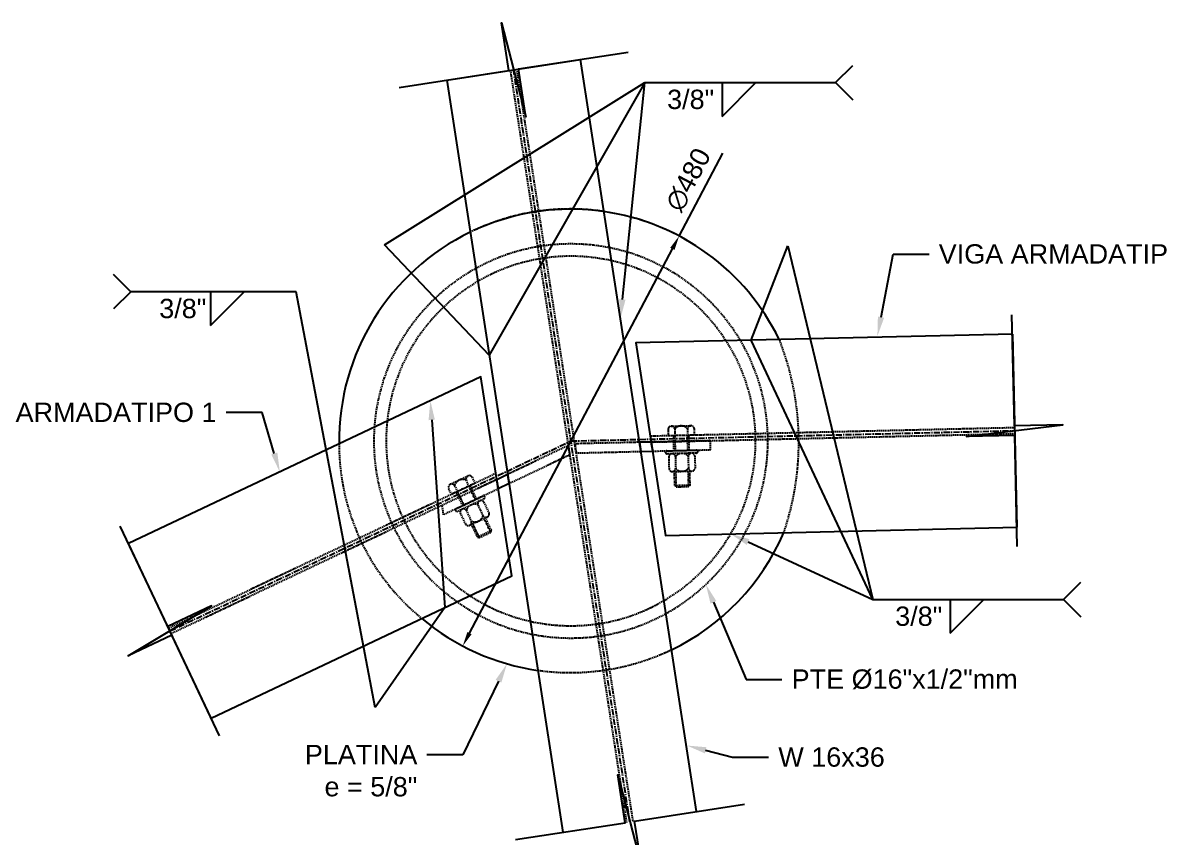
# Model space of a CAD drawing. Header units: millimetres. Extents: x -241278 to 318497, y -110515 to 29234.
# Drawn here: x -21817 to -20640, y -42147 to -41304 of the extents above; entities that cross this region are included whole.
import ezdxf
from ezdxf import colors
from ezdxf.entities.mleader import LeaderData, LeaderLine
from ezdxf.enums import TextEntityAlignment as Align
from ezdxf.math import Vec2, Vec3

# ---------------------------------------------------------------- set-up
doc = ezdxf.new("R2010")
doc.units = ezdxf.units.MM
doc.header["$LTSCALE"] = 0.1
for name, pattern in [('CENTERX2', [101.6, 63.5, -12.7, 12.7, -12.7]), ('HIDDEN', [0.375, 0.25, -0.125]), ('HIDDENX2', [19.05, 12.7, -6.35])]:
    doc.linetypes.add(name, pattern=pattern)
for name, color, linetype in [('EE-OCULTAS', 8, 'HIDDEN'), ('EE-TEXTO 2', 2, 'Continuous'), ('SIM-ARM 580x1-4x200x1-2', 44, 'Continuous'), ('SIM-COTAS', 1, 'Continuous'), ('SIM-EJES', 8, 'CENTERX2'), ('SIM-OCULTOS', 8, 'HIDDENX2'), ('SIM-PLATINAS', 2, 'Continuous'), ('SIM-W16x31', 164, 'Continuous')]:
    doc.layers.add(name, color=color, linetype=linetype)
doc.styles.add('ARIAL EE', font='arial.ttf')
doc.styles.get("Standard").update_dxf_attribs({"font": 'arial.ttf'})
doc.dimstyles.new('EE 1_STANDAR', dxfattribs={"dimtxt": 2, "dimasz": 1.5, "dimexe": 1, "dimexo": 0.5, "dimgap": 0.8, "dimtad": 1, "dimdec": 0, "dimdsep": 46, "dimtxsty": 'Standard', "dimcen": 0.09, "dimclrd": 256, "dimclre": 256, "dimclrt": 2, "dimadec": 0, "dimazin": 0, "dimtfac": 1, "dimtdec": 0, "dimtix": 1, "dimtmove": 0, "dimatfit": 2, "dimfxl": 1, "dimtolj": 1, "dimlwd": -1, "dimlwe": -1, "dimarcsym": 1})

# ---------------------------------------------------------------- blocks, each defined once
blk = doc.blocks.new('*D204')
at = {"layer": 'SIM-COTAS', "transparency": 16777216}
for p, q in [((-21137.6, -41524.6), (-21092.3, -41438.9)), ((-21354.7, -41935.8), (-21144.6, -41537.8))]:
    blk.add_line(p, q, dxfattribs=at)
blk.add_arc((-21249.7, -41736.8), 240, 59.7744, 114.5388, dxfattribs=at)
for points in [[(-21146.8, -41536.7), (-21142.4, -41539), (-21137.6, -41524.6)], [(-21356.9, -41934.6), (-21352.5, -41936.9), (-21361.7, -41949)]]:
    blk.add_solid(points, dxfattribs=at)
at = {"layer": 'SIM-COTAS', "color": 2, "transparency": 16777216, "insert": (-21128.1, -41466.3), "char_height": 20, "attachment_point": 5, "rotation": 62.1617}
blk.add_mtext('\\A1;∅480', dxfattribs=at)
blk = doc.blocks.new('*U205')
for p, q in [((-10.3, 25.4), (10.3, 25.4)), ((-13.5, 22.4), (-13.5, 15.5)), ((13.5, 15.5), (-13.5, 15.5)), ((-7.9, 0), (-7.9, 15.5)), ((-6.6, 22.4), (-6.6, 15.5)), ((6.6, 22.4), (6.6, 15.5)), ((7.9, 0), (7.9, 15.5)), ((13.5, 22.4), (13.5, 15.5)), ((-13.5, -6.1), (-13.5, -18.6)), ((-6.6, -6.1), (-6.6, -18.6)), ((6.6, -6.1), (6.6, -18.6)), ((13.5, -6.1), (13.5, -18.6)), ((-10.3, -21.6), (10.3, -21.6)), ((-7.9, -36), (-7.9, -21.6)), ((7.9, -36), (7.9, -21.6)), ((-7.9, -36), (7.9, -36)), ((-7.9, -36), (-6.4, -37.5)), ((-6.4, -37.5), (6.4, -37.5)), ((7.9, -36), (6.4, -37.5))]:
    blk.add_line(p, q)
blk.add_lwpolyline([(-16.7, -1.6), (-16.7, -1.5, -0.414214), (-15.2, 0), (15.2, 0, -0.414214), (16.7, -1.5), (16.7, -1.6, -0.414214), (15.2, -3.1), (-15.2, -3.1, -0.414214)], format="xyb", close=True)
for centre, radius, start, end in [((-10.1, 22), 3.47, 7.7682, 172.2318), ((0, 16.6), 8.8, 41.2145, 138.7855), ((10.1, 22), 3.47, 7.7682, 172.2318), ((-10.1, -6.6), 3.47, 7.7682, 172.2318), ((0, -11.9), 8.8, 41.2145, 138.7855), ((10.1, -6.6), 3.47, 7.7682, 172.2318), ((-10.1, -18.1), 3.47, 187.7682, 352.2318), ((0, -12.8), 8.8, 221.2145, 318.7855), ((10.1, -18.1), 3.47, 187.7682, 352.2318)]:
    blk.add_arc(centre, radius, start, end)
at = {"layer": 'EE-OCULTAS'}
for p, q in [((-6.4, 0), (-6.4, 15.5)), ((6.4, 0), (6.4, 15.5)), ((-6.4, -37.5), (-6.4, -21.6)), ((6.4, -37.5), (6.4, -21.8))]:
    blk.add_line(p, q, dxfattribs=at)
blk = doc.blocks.new('AWS-FILL-DER')
at = {"transparency": 16777216}
for p, q in [((-19.75, 0), (-21.53, 1.78)), ((-11.5, -3.5), (-8, 0)), ((-19.75, 0), (-21.53, -1.78)), ((-8, 0), (-19.75, 0)), ((-11.5, 0), (-11.5, -3.5))]:
    blk.add_line(p, q, dxfattribs=at)
at = {"layer": 'EE-TEXTO 2', "color": 2, "transparency": 16777216, "style": 'ARIAL EE'}
for tag, flags, p in [('OBSERVACION', 4, (-21.91, -1.07)), ('VALOR_SOLDADURA', 12, (-11.92, -2.73))]:
    blk.add_attdef(tag, text='', height=2, dxfattribs=dict(at, flags=flags)).set_placement(p, align=Align.RIGHT)
at = {"layer": 'EE-TEXTO 2', "color": 2, "transparency": 16777216, "style": 'ARIAL EE', "flags": 12}
blk.add_attdef('DE-TANTO-CADA-TANTO', (-7.66, -2.68), '', height=2, dxfattribs=at)
blk = doc.blocks.new('AWS-FILL-IZQ')
at = {"transparency": 16777216}
for p, q in [((20, 0), (21.78, 1.78)), ((8.25, -3.5), (11.75, 0)), ((8.25, 0), (8.25, -3.5)), ((8.25, 0), (20, 0)), ((20, 0), (21.78, -1.78))]:
    blk.add_line(p, q, dxfattribs=at)
at = {"layer": 'EE-TEXTO 2', "color": 2, "transparency": 16777216, "style": 'ARIAL EE'}
for tag, p, flags in [('OBSERVACION', (22.3, -1.07), 4), ('DE-TANTO-CADA-TANTO', (12.07, -2.68), 12)]:
    blk.add_attdef(tag, p, '', height=2, dxfattribs=dict(at, flags=flags))
at = {"layer": 'EE-TEXTO 2', "color": 2, "transparency": 16777216, "style": 'ARIAL EE', "flags": 12}
blk.add_attdef('VALOR_SOLDADURA', text='', height=2, dxfattribs=at).set_placement((7.44, -2.73), align=Align.RIGHT)

msp = doc.modelspace()

# ---------------------------------------------------------------- linework, layer by layer
at = {"layer": 'SIM-ARM 580x1-4x200x1-2'}
for p, q in [((-20792.5, -41626.2), (-20787.9, -41826.1)), ((-21622.2, -42023.9), (-21707.8, -41843.1))]:
    msp.add_line(p, q, dxfattribs=at)
for points in [[(-20792.5, -41626.2), (-21182.3, -41635.2), (-21151.6, -41834.5), (-20787.9, -41826.1)], [(-21622.2, -42023.9), (-21311, -41876.5), (-21342.9, -41670.3), (-21707.8, -41843.1)]]:
    msp.add_lwpolyline(points, dxfattribs=at)
at = {"layer": 'SIM-COTAS'}
for points in [[(-21427.6, -41370.7), (-21314, -41353.2), (-21321.6, -41303.8), (-21296.4, -41401.1), (-21304.1, -41351.6), (-21190.4, -41334.1)], [(-20787.4, -41846.1), (-20790.1, -41731.1), (-20840.1, -41732.3), (-20740.3, -41720), (-20790.3, -41721.1), (-20793, -41606.2)], [(-21613.7, -42041.9), (-21662.9, -41938), (-21708.1, -41959.4), (-21622, -41907.6), (-21667.2, -41929), (-21716.4, -41825)], [(-21307.2, -42149.5), (-21193.6, -42132), (-21201.2, -42082.6), (-21176, -42179.9), (-21183.7, -42130.5), (-21070, -42112.9)]]:
    msp.add_lwpolyline(points, dxfattribs=at)
at = {"layer": 'SIM-EJES'}
for p, q in [((-21188.6, -42131.2), (-21309, -41352.4)), ((-21249.7, -41736.8), (-20790.2, -41726.1)), ((-21665, -41933.5), (-21249.7, -41736.8))]:
    msp.add_line(p, q, dxfattribs=at)
at = {"layer": 'SIM-OCULTOS'}
for points in [[(-21312.5, -41352.9), (-21192.1, -42131.8)], [(-21185.2, -42130.7), (-21305.6, -41351.9)], [(-20790.3, -41723.1), (-21167.4, -41731.9), (-21166.5, -41737.9), (-20790.1, -41729.1)], [(-21663.7, -41936.2), (-21326.5, -41776.5), (-21327.4, -41770.3), (-21666.3, -41930.8)]]:
    msp.add_lwpolyline(points, dxfattribs=at)
for points in [[(-21045.7, -41736.8, 1), (-21453.7, -41736.8, 1)], [(-21441, -41736.8, -1), (-21058.4, -41736.8, -1)]]:
    msp.add_lwpolyline(points, format="xyb", close=True, dxfattribs=at)
for points in [[(-21315.2, -41771.1), (-21252.5, -41741.4), (-21250.9, -41751.2), (-21313.6, -41780.9)], [(-21244.2, -41749.2), (-21177.1, -41747.6), (-21178.6, -41738.1), (-21245.6, -41739.7)], [(-21165, -41747.3), (-21105, -41745.9), (-21105.3, -41736.4), (-21166.5, -41737.9)], [(-21383, -41803.3), (-21326.5, -41776.5), (-21325, -41786.3), (-21381.5, -41813.1)]]:
    msp.add_lwpolyline(points, close=True, dxfattribs=at)
for centre, radius, start, end in [((-21250.6, -41730.8), 234.2, 81.3851, 116.1648), ((-21303.2, -41738), 289.5, 341.1212, 21.5363), ((-21256.9, -41740.2), 232.8, 179.8974, 230.7835), ((-21250.2, -41733.5), 243.1, 262.0598, 295.5163)]:
    msp.add_arc(centre, radius, start, end, dxfattribs=at)
at = {"layer": 'SIM-PLATINAS'}
for points in [[(-21177.1, -41747.6), (-21165, -41747.3), (-21166.5, -41737.9), (-21178.6, -41738.1)], [(-21326.5, -41776.5), (-21315.2, -41771.1), (-21313.6, -41780.9), (-21325, -41786.3)]]:
    msp.add_lwpolyline(points, close=True, dxfattribs=at)
for start, end in [(25.953, 81.8174), (115.7325, 180.7162), (295.7489, 336.7044), (229.9648, 261.8338)]:
    msp.add_arc((-21249.7, -41736.8), 240, start, end, dxfattribs=at)
at = {"layer": 'SIM-W16x31'}
msp.add_line((-21378.2, -41363.1), (-21239.8, -41341.7), dxfattribs=at)
for points in [[(-21119.5, -42120.5), (-21239.8, -41341.7)], [(-21378.2, -41363.1), (-21257.9, -42141.9)]]:
    msp.add_lwpolyline(points, dxfattribs=at)

# ---------------------------------------------------------------- block references
at = {"layer": 'SIM-OCULTOS'}
for p, rotation in [((-21135, -41746.6), 1.328722221488921), ((-21354.6, -41800.3), 25.34048306094274)]:
    msp.add_blockref('*U205', p, dxfattribs=dict(at, rotation=rotation))

# ---------------------------------------------------------------- dimensions: what is measured, and where the dimension line sits
at = {"layer": 'SIM-COTAS'}
dim = msp.add_diameter_dim_2p(p1=(-21361.7, -41949), p2=(-21137.6, -41524.6), dimstyle='EE 1_STANDAR', dxfattribs=at)
dim.commit()
dim.dimension.update_dxf_attribs({"geometry": '*D204', "text_midpoint": (-21111.5, -41475.1), "dimtype": 163})

# ---------------------------------------------------------------- leaders
ml = msp.add_multileader_block('Standard', dxfattribs=at)
ml.set_content('AWS-FILL-IZQ', color=256, scale=10)
ml.set_attribute('VALOR_SOLDADURA', '3/8"', width=0)
ml.set_attribute('DE-TANTO-CADA-TANTO', '', width=0)
ml.set_attribute('OBSERVACION', '', width=0)
ml.set_leader_properties(color=256)
ml.build(insert=Vec2(0, 0))
ml.multileader.update_dxf_attribs({"arrow_head_size": 20, "scale": 10, "block_connection_type": 1})
ctx = ml.context
ctx.base_point, ctx.scale, ctx.char_height, ctx.arrow_head_size, ctx.landing_gap_size, ctx.plane_origin = Vec3(-21093.2, -41365.8), 10, 40, 20, 20, Vec3(-20438.3, -41372.6)
ctx.attachment_type = 1
notes = []
notes.append((ctx, [(0, (1, 1, 0), (-21173.2, -41365.8), (1, 0), 80, [(0, [(-21198.4, -41610.1), (-21173.2, -41365.8), (-21334.2, -41647.9), (-21442.7, -41533.8)], 0, [])])]))
ctx.block.insert = Vec3(-21175.7, -41365.8)
at = {"layer": 'SIM-COTAS', "linetype": 'Continuous'}
ml = msp.add_multileader_mtext('Standard', dxfattribs=at)
ml.set_content('\\A1;{\\C2;PTE Ø16"x1/2"mm}', color=256)
ml.set_leader_properties()
ml.build(insert=Vec2(0, 0))
ml.multileader.update_dxf_attribs({"dogleg_length": 0.0025, "arrow_head_size": 20, "scale": 10})
ctx = ml.context
ctx.base_point, ctx.scale, ctx.char_height, ctx.arrow_head_size, ctx.landing_gap_size, ctx.plane_origin = Vec3(-19857.6, -41525.8), 10, 20, 20, 10, Vec3(-15631.1, -25466.4)
ctx.text_align_type = 2
notes.append((ctx, [(0, (1, 1, 0), (-19631.3, -41525.8), (-1, 0), 37.2, [(0, [(-19577, -41623.3)], 0, [])])]))
ctx.mtext.insert, ctx.mtext.width, ctx.mtext.defined_height, ctx.mtext.alignment, ctx.mtext.flow_direction = Vec3(-19678.5, -41515.4), 149.753, 121, 3, 5
ml = msp.add_multileader_mtext('Standard', dxfattribs=at)
ml.set_content('\\A1;{\\C2;VIGA ARMADATIPO 1}', color=256)
ml.set_leader_properties()
ml.build(insert=Vec2(0, 0))
ml.multileader.update_dxf_attribs({"dogleg_length": 0.0025, "arrow_head_size": 20, "scale": 10})
ctx = ml.context
ctx.base_point, ctx.scale, ctx.char_height, ctx.arrow_head_size, ctx.landing_gap_size, ctx.plane_origin = Vec3(-20878.8, -41543.3), 10, 20, 20, 10, Vec3(-16309.8, -25451.5)
notes.append((ctx, [(1, (1, 1, 0), (-20916, -41543.3), (1, 0), 37.2, [(0, [(-20932.3, -41628.2)], 0, [])])]))
ctx.mtext.insert, ctx.mtext.width, ctx.mtext.defined_height, ctx.mtext.flow_direction = Vec3(-20868.8, -41533.1), 200.624, 121, 5
at = {"layer": 'SIM-COTAS'}
ml = msp.add_multileader_block('Standard', dxfattribs=at)
ml.set_content('AWS-FILL-IZQ', color=256, scale=10)
ml.set_attribute('VALOR_SOLDADURA', '3/8"', width=0)
ml.set_attribute('DE-TANTO-CADA-TANTO', '', width=0)
ml.set_attribute('OBSERVACION', '', width=0)
ml.set_leader_properties(color=256)
ml.build(insert=Vec2(0, 0))
ml.multileader.update_dxf_attribs({"arrow_head_size": 20, "scale": 10, "block_connection_type": 1})
ctx = ml.context
ctx.base_point, ctx.scale, ctx.char_height, ctx.arrow_head_size, ctx.landing_gap_size, ctx.plane_origin = Vec3(-20857, -41900.9), 10, 40, 20, 20, Vec3(-20172.9, -41863.2)
ctx.attachment_type = 1
notes.append((ctx, [(0, (1, 1, 0), (-20937, -41900.9), (1, 0), 80, [(0, [(-21084.3, -41833), (-20937, -41900.9), (-21063, -41632.4), (-21025.1, -41534.8)], 0, [])])]))
ctx.block.insert = Vec3(-20939.5, -41900.9)
ml = msp.add_multileader_block('Standard', dxfattribs=at)
ml.set_content('AWS-FILL-DER', color=256, scale=10)
ml.set_attribute('DE-TANTO-CADA-TANTO', '', width=0)
ml.set_attribute('VALOR_SOLDADURA', '3/8"', width=0)
ml.set_attribute('OBSERVACION', '', width=0)
ml.set_leader_properties(color=256)
ml.build(insert=Vec2(0, 0))
ml.multileader.update_dxf_attribs({"arrow_head_size": 20, "scale": 10, "block_connection_type": 1})
ctx = ml.context
ctx.base_point, ctx.scale, ctx.char_height, ctx.arrow_head_size, ctx.landing_gap_size, ctx.plane_origin = Vec3(-21705.5, -41582.3), 10, 40, 20, 20, Vec3(-21821.5, -42220.4)
ctx.attachment_type = 1
notes.append((ctx, [(0, (1, 1, 0), (-21534, -41582.3), (-1, 0), 53.9, [(1, [(-21395.2, -41695.1), (-21380.2, -41909.2), (-21452.3, -42012.7)], 0, [])])]))
ctx.block.insert = Vec3(-21508, -41582.3)
at = {"layer": 'SIM-COTAS', "linetype": 'Continuous'}
ml = msp.add_multileader_mtext('Standard', dxfattribs=at)
ml.set_content('\\A1;{\\C2;VIGA ARMADATIPO 1}', color=256)
ml.set_leader_properties()
ml.build(insert=Vec2(0, 0))
ml.multileader.update_dxf_attribs({"dogleg_length": 0.0025, "arrow_head_size": 20, "scale": 10})
ctx = ml.context
ctx.base_point, ctx.scale, ctx.char_height, ctx.arrow_head_size, ctx.landing_gap_size, ctx.plane_origin = Vec3(-21829.6, -41707.2), 10, 20, 20, 10, Vec3(-26173.6, -25592.2)
ctx.text_align_type = 2
notes.append((ctx, [(1, (1, 1, 0), (-21569.4, -41707.2), (-1, 0), 37.2, [(0, [(-21551.1, -41768.9)], 0, [])])]))
ctx.mtext.insert, ctx.mtext.rotation, ctx.mtext.width, ctx.mtext.defined_height, ctx.mtext.alignment, ctx.mtext.flow_direction = Vec3(-21616.7, -41697.1), 6.283185, 200.624, 121, 3, 5
ml = msp.add_multileader_mtext('Standard', dxfattribs=at)
ml.set_content('\\A1;{\\C2;VIGA ARMADATIPO 1}', color=256)
ml.set_leader_properties()
ml.build(insert=Vec2(0, 0))
ml.multileader.update_dxf_attribs({"dogleg_length": 0.0025, "arrow_head_size": 20, "scale": 10})
ctx = ml.context
ctx.base_point, ctx.scale, ctx.char_height, ctx.arrow_head_size, ctx.landing_gap_size, ctx.plane_origin = Vec3(-20316.1, -41864.5), 10, 20, 20, 10, Vec3(-24667.4, -25857.6)
ctx.text_align_type = 2
notes.append((ctx, [(1, (1, 1, 0), (-20056, -41864.5), (-1, 0), 37.2, [(0, [(-20013.2, -41803.8)], 0, [])])]))
ctx.mtext.insert, ctx.mtext.rotation, ctx.mtext.width, ctx.mtext.defined_height, ctx.mtext.alignment, ctx.mtext.flow_direction = Vec3(-20103.2, -41854.3), 6.283185, 200.624, 121, 3, 5
ml = msp.add_multileader_mtext('Standard', dxfattribs=at)
ml.set_content('\\A1;{\\C2;PTE Ø16"x1/2"mm}', color=256)
ml.set_leader_properties()
ml.build(insert=Vec2(0, 0))
ml.multileader.update_dxf_attribs({"dogleg_length": 0.0025, "arrow_head_size": 20, "scale": 10})
ctx = ml.context
ctx.base_point, ctx.scale, ctx.char_height, ctx.arrow_head_size, ctx.landing_gap_size, ctx.plane_origin = Vec3(-21031.1, -41983.7), 10, 20, 20, 10, Vec3(-25100.6, -25924.3)
notes.append((ctx, [(0, (1, 1, 0), (-21068.3, -41983.7), (1, 0), 37.2, [(0, [(-21109.9, -41885.4)], 0, [])])]))
ctx.mtext.insert, ctx.mtext.rotation, ctx.mtext.width, ctx.mtext.defined_height, ctx.mtext.flow_direction = Vec3(-21021.1, -41973.3), 6.283185, 149.753, 121, 5
ml = msp.add_multileader_mtext('Standard', dxfattribs=at)
ml.set_content('\\A1;{\\C2;PLATINA\\Pe = 5/8"}', color=256)
ml.set_leader_properties()
ml.build(insert=Vec2(0, 0))
ml.multileader.update_dxf_attribs({"dogleg_length": 0.0025, "arrow_head_size": 20, "scale": 10})
ctx = ml.context
ctx.base_point, ctx.scale, ctx.char_height, ctx.arrow_head_size, ctx.landing_gap_size, ctx.plane_origin = Vec3(-21533.1, -42061.6), 10, 20, 20, 10, Vec3(-25971.6, -25935)
ctx.text_align_type = 2
notes.append((ctx, [(1, (1, 1, 0), (-21361.5, -42061.6), (-1, 0), 37.2, [(0, [(-21315.9, -41967.5)], 0, [])])]))
ctx.mtext.insert, ctx.mtext.rotation, ctx.mtext.width, ctx.mtext.defined_height, ctx.mtext.alignment, ctx.mtext.flow_direction = Vec3(-21408.7, -42051.4), 6.283185, 149.753, 121, 3, 5
ml = msp.add_multileader_mtext('Standard', dxfattribs=at)
ml.set_content('\\A1;{\\C2;W 16x36}', color=256)
ml.set_leader_properties()
ml.build(insert=Vec2(0, 0))
ml.multileader.update_dxf_attribs({"dogleg_length": 0.0025, "arrow_head_size": 20, "scale": 10})
ctx = ml.context
ctx.base_point, ctx.scale, ctx.char_height, ctx.arrow_head_size, ctx.landing_gap_size, ctx.plane_origin = Vec3(-21044.9, -42064.2), 10, 20, 20, 10, Vec3(-16483.9, -25871.9)
notes.append((ctx, [(1, (1, 1, 0), (-21082.2, -42064.2), (1, 0), 37.2, [(0, [(-21129.5, -42052.1)], 0, [])])]))
ctx.mtext.insert, ctx.mtext.width, ctx.mtext.defined_height, ctx.mtext.flow_direction = Vec3(-21034.9, -42054), 200.624, 121, 5
for ctx, leaders in notes:
    for number, flags, end, landing, length, lines in leaders:
        leader = LeaderData()
        leader.index, (leader.has_last_leader_line, leader.has_dogleg_vector, leader.attachment_direction) = number, flags
        leader.last_leader_point, leader.dogleg_vector, leader.dogleg_length = Vec3(end), Vec3(landing), length
        for number, points, colour, breaks in lines:
            line = LeaderLine()
            line.index, line.vertices, line.color, line.breaks = number, Vec3.list(points), colors.encode_raw_color(colour), breaks
            leader.lines.append(line)
        ctx.leaders.append(leader)

doc.saveas('drawing.dxf')
